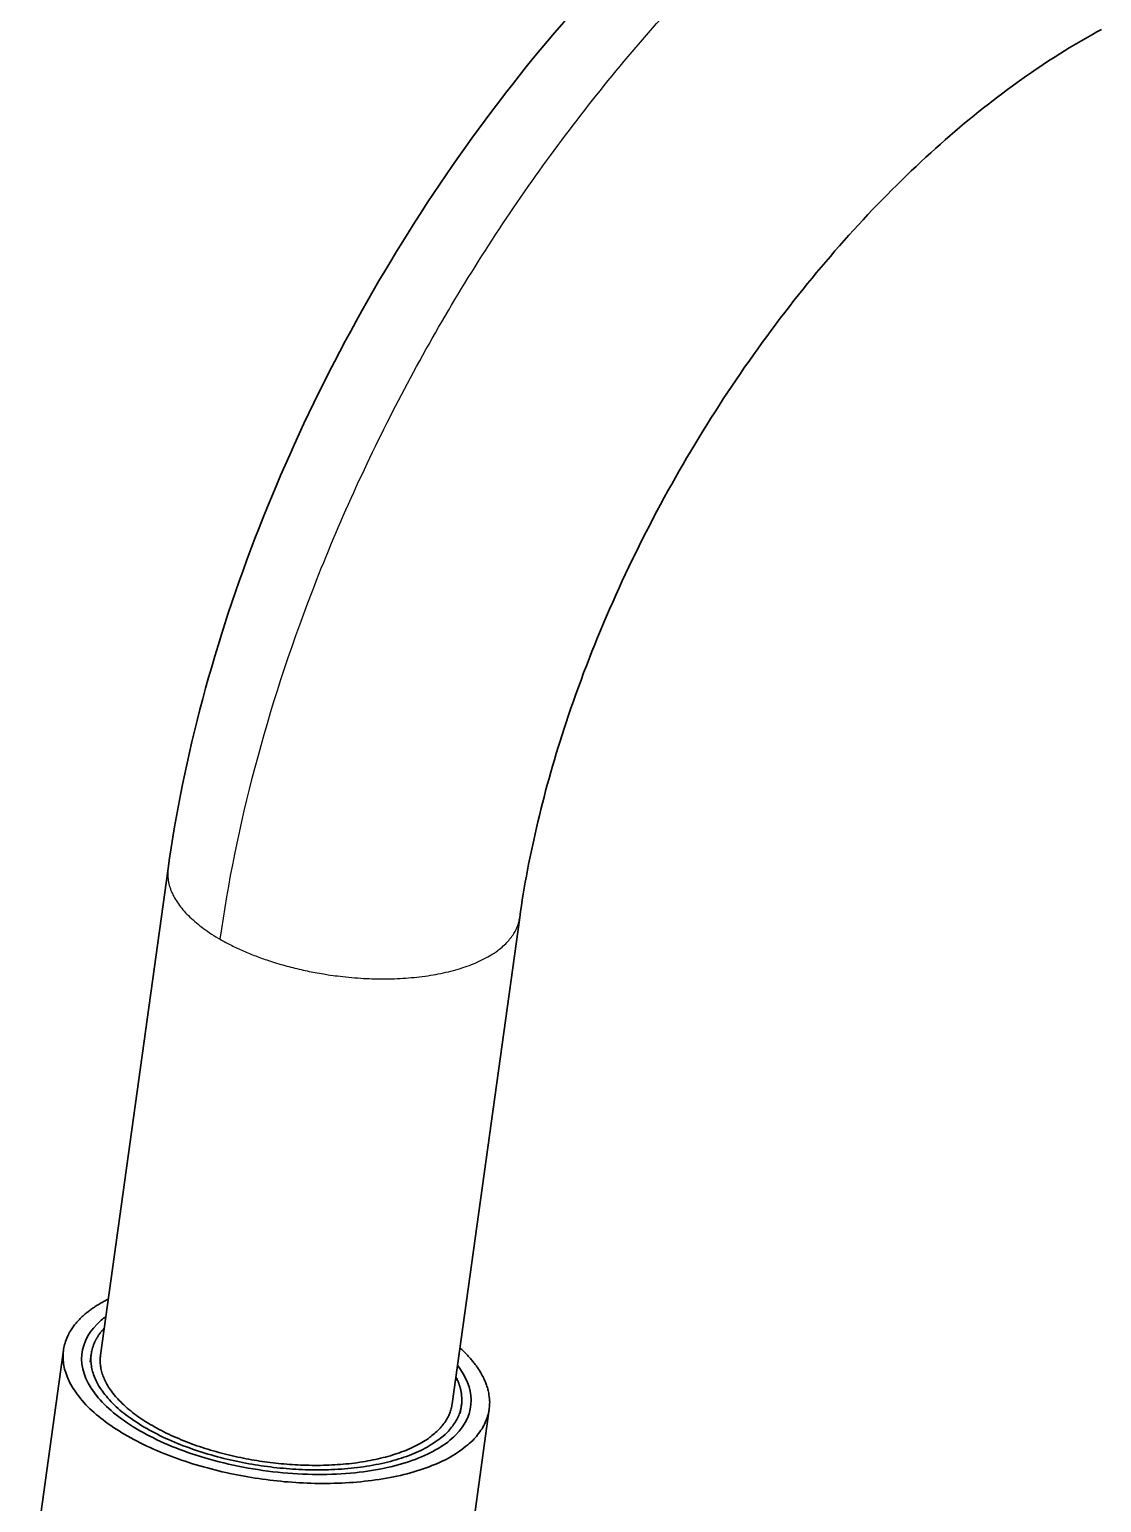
# Model space of a CAD drawing. Header units: millimetres. Extents: x 577 to 7172, y 252 to 2707.
# Drawn here: x 6759.4 to 6816.8, y 2420 to 2498.8 of the extents above; entities that cross this region are included whole.
import ezdxf

# ---------------------------------------------------------------- set-up
doc = ezdxf.new("R2010")
doc.units = ezdxf.units.MM
doc.header["$MEASUREMENT"] = 0
doc.layers.add('외형선(ISO)', color=7, linetype='Continuous', lineweight=30)
doc.layers.add('좁은 외형선(ISO)', color=7, linetype='Continuous', lineweight=25)

msp = doc.modelspace()

# ---------------------------------------------------------------- linework, layer by layer
at = {"layer": '외형선(ISO)'}
for p, q in [((6766.83, 2453.932), (6763.215, 2427.894)), ((6785.649, 2451.32), (6782.035, 2425.281)), ((6759.411, 2415.039), (6761.234, 2428.169)), ((6762.72, 2427.963), (6762.659, 2427.525)), ((6782.53, 2425.213), (6782.469, 2424.775)), ((6782.193, 2411.876), (6784.016, 2425.006))]:
    msp.add_line(p, q, dxfattribs=at)
msp.add_arc((6783.588, 2451.606), 2.081, 352.09639, 352.09915, dxfattribs=at)
for points, knots in [([(6766.83, 2453.932), (6767.656, 2459.886), (6769.33, 2466.12), (6774.041, 2478.152), (6777.126, 2484.108), (6784.224, 2494.928), (6788.311, 2499.945), (6797.393, 2508.874), (6802.567, 2512.784), (6807.818, 2515.595)], [0.000011, 0.000011, 0.000011, 0.000011, 1.982293, 1.982293, 3.944088, 3.944088, 5.874938, 5.874938, 7.97202, 7.97202, 7.97202, 7.97202]), ([(6816.787, 2498.846), (6814.181, 2497.45), (6811.396, 2495.517), (6805.897, 2490.757), (6803.118, 2487.846), (6797.931, 2481.329), (6795.473, 2477.619), (6791.259, 2469.895), (6789.463, 2465.775), (6786.951, 2458.195), (6786.109, 2454.63), (6785.649, 2451.32)], [0, 0, 0, 0, 1.222632, 1.222632, 2.483384, 2.483384, 3.791564, 3.791564, 5.124708, 5.124708, 6.309831, 6.309831, 6.309831, 6.309831]), ([(6780.05, 2422.312), (6779.131, 2421.968), (6776.846, 2421.465), (6772.705, 2421.489), (6768.552, 2422.331), (6765.136, 2423.785), (6762.799, 2425.644), (6761.909, 2427.707), (6762.547, 2429.159), (6763.328, 2429.836), (6763.503, 2429.967)], [0, 0, 0, 0, 3.957978, 8.246472, 12.534967, 16.492945, 20.450923, 24.739417, 29.027912, 30.118922, 30.118922, 30.118922, 30.118922]), ([(6782.322, 2427.355), (6782.79, 2426.74), (6783.313, 2425.404), (6782.513, 2423.586), (6780.969, 2422.656), (6780.05, 2422.312)], [53.864963, 53.864963, 53.864963, 53.864963, 57.725307, 62.013801, 65.971779, 65.971779, 65.971779, 65.971779])]:
    msp.add_open_spline(points, degree=3, knots=knots, dxfattribs=at)
for points, weights, knots in [([(6763.632, 2430.898), (6761.463, 2429.814), (6761.234, 2428.169), (6760.494, 2422.839), (6771.885, 2421.258), (6783.276, 2419.676), (6784.016, 2425.006), (6784.244, 2426.651), (6782.452, 2428.285)], [0.861037910255, 0.886660527701, 1, 0.707106781187, 1, 0.707106781187, 1, 0.886657818592, 0.86103668541], [2.533749, 2.533749, 2.533749, 3.141593, 3.141593, 4.712389, 4.712389, 6.283185, 6.283185, 6.891043, 6.891043, 6.891043]), ([(6763.416, 2429.341), (6762.823, 2428.705), (6762.72, 2427.963), (6762.076, 2423.328), (6771.981, 2421.953), (6781.886, 2420.578), (6782.53, 2425.213), (6782.633, 2425.955), (6782.236, 2426.729)], [0.902016260033, 0.937798407726, 1, 0.707106781187, 1, 0.707106781187, 1, 0.937798407725, 0.902016260033], [5.949596, 5.949596, 5.949596, 6.283185, 6.283185, 7.853982, 7.853982, 9.424778, 9.424778, 9.758367, 9.758367, 9.758367]), ([(6763.215, 2427.894), (6762.604, 2423.491), (6772.014, 2422.185), (6781.423, 2420.878), (6782.035, 2425.281)], [1, 0.707106781187, 1, 0.707106781187, 1], [3.141593, 3.141593, 3.141593, 4.712389, 4.712389, 6.283185, 6.283185, 6.283185])]:
    msp.add_rational_spline(points, weights, degree=2, knots=knots, dxfattribs=at)
at = {"layer": '좁은 외형선(ISO)'}
msp.add_open_spline([(6769.622, 2450.15), (6770.039, 2453.157), (6771.29, 2459.326), (6774.425, 2468.984), (6778.819, 2478.758), (6784.41, 2488.298), (6790.912, 2497.065), (6797.948, 2504.594), (6805.241, 2510.722), (6810.11, 2513.818), (6812.537, 2515.118)], degree=3, knots=[0, 0, 0, 0, 8.659354, 17.318708, 26.571655, 35.824602, 45.077548, 54.330495, 62.989849, 71.649203, 71.649203, 71.649203, 71.649203], dxfattribs=at)
msp.add_rational_spline([(6766.83, 2453.932), (6766.551, 2451.919), (6769.622, 2450.15)], [0.999990635061, 0.84075554476, 0.854671855083], degree=2, dxfattribs=at)
msp.add_rational_spline([(6769.622, 2450.15), (6772.124, 2448.709), (6775.628, 2448.223), (6785.038, 2446.916), (6785.649, 2451.32)], [0.854671855083, 0.866351645643, 1, 0.707106781187, 1], degree=2, knots=[3.995628, 3.995628, 3.995628, 4.712389, 4.712389, 6.283185, 6.283185, 6.283185], dxfattribs=at)

doc.saveas('drawing.dxf')
